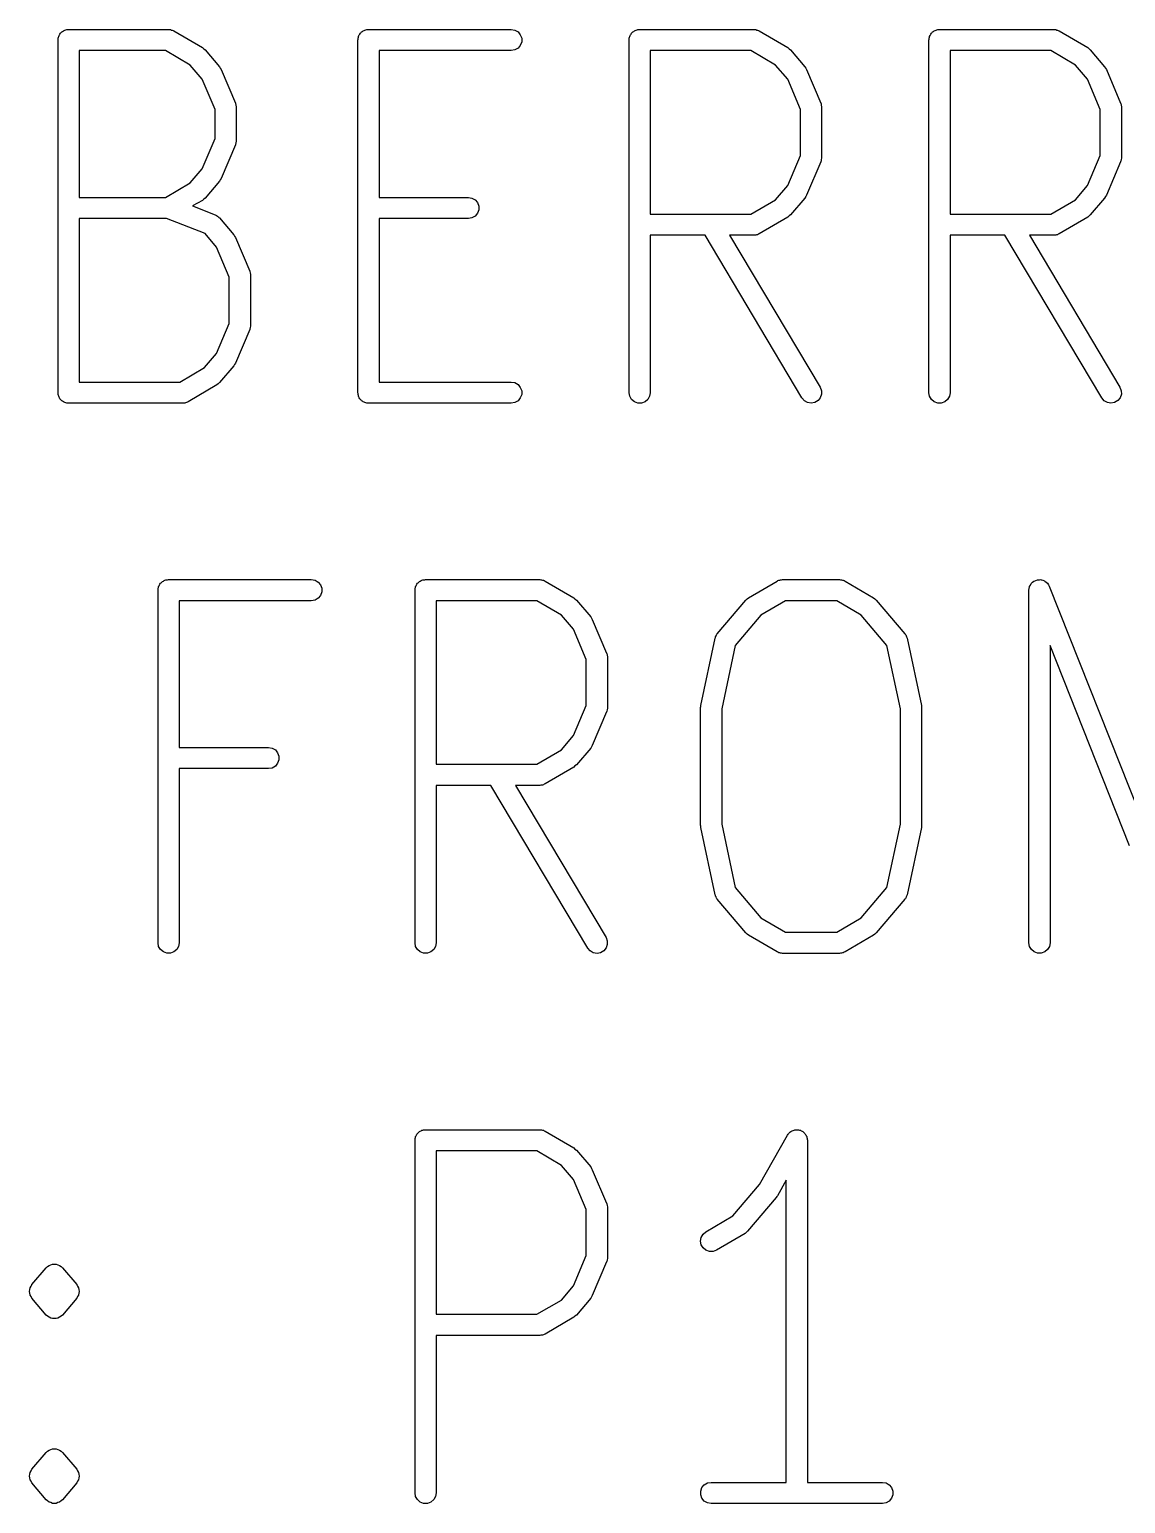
# Model space of a CAD drawing. Extents: x 199.9 to 287.1, y -167.6 to -96.3.
# Drawn here: x 206.66 to 212.87, y -161.12 to -152.76 of the extents above; entities that cross this region are included whole.
import ezdxf

# ---------------------------------------------------------------- set-up
doc = ezdxf.new("R2010")
doc.units = 0
doc.header["$MEASUREMENT"] = 0
doc.layers.add('BLACK', color=7, linetype='CONTINUOUS')

msp = doc.modelspace()

# ---------------------------------------------------------------- linework, layer by layer
at = {"layer": 'Black'}
for p, q in [((206.821, -152.825), (206.822, -152.82)), ((206.822, -152.814), (206.824, -152.809)), ((206.822, -152.82), (206.822, -152.814)), ((206.824, -152.809), (206.825, -152.804)), ((206.825, -152.804), (206.827, -152.8)), ((206.827, -152.8), (206.829, -152.795)), ((206.829, -152.795), (206.832, -152.791)), ((206.832, -152.791), (206.835, -152.786)), ((206.835, -152.786), (206.839, -152.783)), ((206.839, -152.783), (206.842, -152.779)), ((206.842, -152.779), (206.847, -152.776)), ((206.847, -152.776), (206.851, -152.773)), ((206.851, -152.773), (206.856, -152.771)), ((206.856, -152.771), (206.86, -152.768)), ((206.86, -152.768), (206.866, -152.767)), ((206.866, -152.767), (206.871, -152.766)), ((206.871, -152.766), (206.876, -152.766)), ((206.876, -152.766), (206.881, -152.765)), ((206.881, -152.765), (207.448, -152.765)), ((207.448, -152.765), (207.453, -152.766)), ((207.453, -152.766), (207.459, -152.766)), ((207.459, -152.766), (207.463, -152.768)), ((207.463, -152.768), (207.468, -152.768)), ((207.468, -152.768), (207.473, -152.771)), ((207.473, -152.771), (207.478, -152.773)), ((207.478, -152.773), (207.64, -152.868)), ((208.521, -152.825), (208.522, -152.82)), ((208.522, -152.814), (208.524, -152.809)), ((208.522, -152.82), (208.522, -152.814)), ((208.524, -152.809), (208.525, -152.804)), ((208.525, -152.804), (208.527, -152.8)), ((208.527, -152.8), (208.529, -152.795)), ((208.529, -152.795), (208.532, -152.791)), ((208.532, -152.791), (208.535, -152.786)), ((208.535, -152.786), (208.539, -152.783)), ((208.539, -152.783), (208.542, -152.779)), ((208.542, -152.779), (208.547, -152.776)), ((208.547, -152.776), (208.551, -152.773)), ((208.551, -152.773), (208.556, -152.771)), ((208.556, -152.771), (208.56, -152.768)), ((208.56, -152.768), (208.566, -152.767)), ((208.566, -152.767), (208.571, -152.766)), ((208.571, -152.766), (208.576, -152.766)), ((208.576, -152.766), (208.581, -152.765)), ((208.581, -152.765), (209.39, -152.765)), ((209.39, -152.765), (209.411, -152.768)), ((209.411, -152.768), (209.429, -152.779)), ((209.429, -152.779), (209.442, -152.795)), ((209.442, -152.795), (209.45, -152.814)), ((209.45, -152.814), (209.45, -152.835)), ((210.059, -152.825), (210.06, -152.82)), ((210.06, -152.814), (210.062, -152.809)), ((210.06, -152.82), (210.06, -152.814)), ((210.062, -152.809), (210.063, -152.804)), ((210.063, -152.804), (210.065, -152.8)), ((210.065, -152.8), (210.067, -152.795)), ((210.067, -152.795), (210.07, -152.791)), ((210.07, -152.791), (210.073, -152.786)), ((210.073, -152.786), (210.077, -152.783)), ((210.077, -152.783), (210.08, -152.779)), ((210.08, -152.779), (210.085, -152.776)), ((210.085, -152.776), (210.089, -152.773)), ((210.089, -152.773), (210.094, -152.771)), ((210.094, -152.771), (210.099, -152.768)), ((210.099, -152.768), (210.104, -152.767)), ((210.104, -152.767), (210.109, -152.766)), ((210.109, -152.766), (210.114, -152.766)), ((210.114, -152.766), (210.119, -152.765)), ((210.119, -152.765), (210.767, -152.765)), ((210.767, -152.765), (210.772, -152.766)), ((210.772, -152.766), (210.778, -152.766)), ((210.778, -152.766), (210.782, -152.768)), ((210.782, -152.768), (210.787, -152.768)), ((210.787, -152.768), (210.792, -152.771)), ((210.792, -152.771), (210.797, -152.773)), ((210.797, -152.773), (210.959, -152.868)), ((211.759, -152.825), (211.76, -152.82)), ((211.76, -152.814), (211.762, -152.809)), ((211.76, -152.82), (211.76, -152.814)), ((211.762, -152.809), (211.763, -152.804)), ((211.763, -152.804), (211.765, -152.8)), ((211.765, -152.8), (211.767, -152.795)), ((211.767, -152.795), (211.77, -152.791)), ((211.77, -152.791), (211.773, -152.786)), ((211.773, -152.786), (211.777, -152.783)), ((211.777, -152.783), (211.78, -152.779)), ((211.78, -152.779), (211.785, -152.776)), ((211.785, -152.776), (211.789, -152.773)), ((211.789, -152.773), (211.794, -152.771)), ((211.794, -152.771), (211.799, -152.768)), ((211.799, -152.768), (211.804, -152.767)), ((211.804, -152.767), (211.809, -152.766)), ((211.809, -152.766), (211.814, -152.766)), ((211.814, -152.766), (211.819, -152.765)), ((211.819, -152.765), (212.467, -152.765)), ((212.467, -152.765), (212.472, -152.766)), ((212.472, -152.766), (212.478, -152.766)), ((212.478, -152.766), (212.482, -152.768)), ((212.482, -152.768), (212.487, -152.768)), ((212.487, -152.768), (212.492, -152.771)), ((212.492, -152.771), (212.497, -152.773)), ((212.497, -152.773), (212.659, -152.868)), ((206.821, -154.825), (206.821, -152.825)), ((206.941, -152.885), (206.941, -153.717)), ((207.431, -152.885), (206.941, -152.885)), ((207.57, -152.967), (207.431, -152.885)), ((207.64, -152.868), (207.648, -152.875)), ((207.648, -152.875), (207.655, -152.881)), ((207.655, -152.881), (207.736, -152.976)), ((208.521, -154.825), (208.521, -152.825)), ((209.39, -152.885), (208.641, -152.885)), ((208.641, -152.885), (208.641, -153.717)), ((209.411, -152.881), (209.39, -152.885)), ((209.429, -152.871), (209.411, -152.881)), ((209.442, -152.855), (209.429, -152.871)), ((209.45, -152.835), (209.442, -152.855)), ((210.059, -154.825), (210.059, -152.825)), ((210.179, -152.885), (210.179, -153.812)), ((210.75, -152.885), (210.179, -152.885)), ((210.889, -152.967), (210.75, -152.885)), ((210.959, -152.868), (210.967, -152.875)), ((210.967, -152.875), (210.974, -152.881)), ((210.974, -152.881), (211.055, -152.976)), ((211.759, -154.825), (211.759, -152.825)), ((211.879, -152.885), (211.879, -153.812)), ((212.45, -152.885), (211.879, -152.885)), ((212.589, -152.967), (212.45, -152.885)), ((212.659, -152.868), (212.667, -152.875)), ((212.667, -152.875), (212.674, -152.881)), ((212.674, -152.881), (212.755, -152.976)), ((207.639, -153.047), (207.57, -152.967)), ((207.736, -152.976), (207.741, -152.984)), ((207.741, -152.984), (207.746, -152.992)), ((210.958, -153.047), (210.889, -152.967)), ((211.055, -152.976), (211.06, -152.984)), ((211.06, -152.984), (211.065, -152.992)), ((212.658, -153.047), (212.589, -152.967)), ((212.755, -152.976), (212.76, -152.984)), ((212.76, -152.984), (212.765, -152.992)), ((207.711, -153.218), (207.639, -153.047)), ((207.746, -152.992), (207.827, -153.182)), ((211.03, -153.218), (210.958, -153.047)), ((211.065, -152.992), (211.146, -153.182)), ((212.73, -153.218), (212.658, -153.047)), ((212.765, -152.992), (212.846, -153.182)), ((207.711, -153.384), (207.711, -153.218)), ((207.827, -153.182), (207.827, -153.184)), ((207.827, -153.184), (207.828, -153.185)), ((207.828, -153.185), (207.829, -153.194)), ((207.829, -153.194), (207.831, -153.203)), ((207.831, -153.203), (207.831, -153.204)), ((207.831, -153.204), (207.831, -153.206)), ((207.831, -153.206), (207.831, -153.396)), ((211.03, -153.479), (211.03, -153.218)), ((211.146, -153.182), (211.146, -153.184)), ((211.146, -153.184), (211.147, -153.185)), ((211.147, -153.185), (211.148, -153.194)), ((211.148, -153.194), (211.15, -153.203)), ((211.15, -153.203), (211.15, -153.204)), ((211.15, -153.204), (211.15, -153.206)), ((211.15, -153.206), (211.15, -153.491)), ((212.73, -153.479), (212.73, -153.218)), ((212.846, -153.182), (212.846, -153.184)), ((212.846, -153.184), (212.847, -153.185)), ((212.847, -153.185), (212.848, -153.194)), ((212.848, -153.194), (212.85, -153.203)), ((212.85, -153.203), (212.85, -153.204)), ((212.85, -153.204), (212.85, -153.206)), ((212.85, -153.206), (212.85, -153.491)), ((207.639, -153.555), (207.711, -153.384)), ((207.831, -153.399), (207.829, -153.408)), ((207.831, -153.396), (207.831, -153.398)), ((207.831, -153.398), (207.831, -153.399)), ((207.827, -153.42), (207.746, -153.61)), ((207.828, -153.417), (207.827, -153.418)), ((207.827, -153.418), (207.827, -153.42)), ((207.829, -153.408), (207.828, -153.417)), ((210.958, -153.65), (211.03, -153.479)), ((212.658, -153.65), (212.73, -153.479)), ((207.57, -153.635), (207.639, -153.555)), ((211.146, -153.515), (211.065, -153.705)), ((211.147, -153.512), (211.146, -153.513)), ((211.146, -153.513), (211.146, -153.515)), ((211.148, -153.503), (211.147, -153.512)), ((211.15, -153.495), (211.148, -153.503)), ((211.15, -153.491), (211.15, -153.493)), ((211.15, -153.493), (211.15, -153.495)), ((212.846, -153.515), (212.765, -153.705)), ((212.847, -153.512), (212.846, -153.513)), ((212.846, -153.513), (212.846, -153.515)), ((212.848, -153.503), (212.847, -153.512)), ((212.85, -153.495), (212.848, -153.503)), ((212.85, -153.491), (212.85, -153.493)), ((212.85, -153.493), (212.85, -153.495)), ((207.431, -153.717), (207.57, -153.635)), ((207.736, -153.626), (207.655, -153.721)), ((207.741, -153.618), (207.736, -153.626)), ((207.746, -153.61), (207.741, -153.618)), ((210.889, -153.731), (210.958, -153.65)), ((212.589, -153.731), (212.658, -153.65)), ((206.941, -153.717), (207.431, -153.717)), ((207.64, -153.734), (207.584, -153.766)), ((207.648, -153.727), (207.64, -153.734)), ((207.655, -153.721), (207.648, -153.727)), ((208.641, -153.717), (209.148, -153.717)), ((209.148, -153.717), (209.168, -153.721)), ((209.168, -153.721), (209.186, -153.731)), ((209.186, -153.731), (209.2, -153.747)), ((210.75, -153.812), (210.889, -153.731)), ((211.055, -153.721), (210.974, -153.816)), ((211.06, -153.713), (211.055, -153.721)), ((211.065, -153.705), (211.06, -153.713)), ((212.45, -153.812), (212.589, -153.731)), ((212.755, -153.721), (212.674, -153.816)), ((212.76, -153.713), (212.755, -153.721)), ((212.765, -153.705), (212.76, -153.713)), ((207.584, -153.766), (207.712, -153.817)), ((207.712, -153.817), (207.716, -153.819)), ((207.716, -153.819), (207.72, -153.82)), ((207.72, -153.82), (207.725, -153.824)), ((207.725, -153.824), (207.73, -153.827)), ((209.186, -153.823), (209.168, -153.834)), ((209.2, -153.807), (209.186, -153.823)), ((209.2, -153.747), (209.207, -153.767)), ((209.207, -153.788), (209.2, -153.807)), ((209.207, -153.767), (209.207, -153.788)), ((210.179, -153.812), (210.75, -153.812)), ((210.967, -153.822), (210.959, -153.829)), ((210.974, -153.816), (210.967, -153.822)), ((211.879, -153.812), (212.45, -153.812)), ((212.667, -153.822), (212.659, -153.829)), ((212.674, -153.816), (212.667, -153.822)), ((206.941, -153.837), (206.941, -154.765)), ((207.436, -153.837), (206.941, -153.837)), ((207.655, -153.923), (207.436, -153.837)), ((207.73, -153.827), (207.733, -153.831)), ((207.733, -153.831), (207.736, -153.834)), ((207.736, -153.834), (207.817, -153.929)), ((209.148, -153.837), (208.641, -153.837)), ((208.641, -153.837), (208.641, -154.765)), ((209.168, -153.834), (209.148, -153.837)), ((210.959, -153.829), (210.797, -153.924)), ((212.659, -153.829), (212.497, -153.924)), ((207.72, -154), (207.655, -153.923)), ((207.817, -153.929), (207.822, -153.937)), ((207.822, -153.937), (207.827, -153.944)), ((207.827, -153.944), (207.908, -154.135)), ((210.49, -153.932), (210.179, -153.932)), ((210.179, -153.932), (210.179, -154.825)), ((211.039, -154.855), (210.49, -153.932)), ((210.767, -153.932), (210.629, -153.932)), ((210.629, -153.932), (211.142, -154.794)), ((210.772, -153.931), (210.767, -153.932)), ((210.778, -153.931), (210.772, -153.931)), ((210.782, -153.93), (210.778, -153.931)), ((210.787, -153.929), (210.782, -153.93)), ((210.792, -153.926), (210.787, -153.929)), ((210.797, -153.924), (210.792, -153.926)), ((212.19, -153.932), (211.879, -153.932)), ((211.879, -153.932), (211.879, -154.825)), ((212.739, -154.855), (212.19, -153.932)), ((212.467, -153.932), (212.329, -153.932)), ((212.329, -153.932), (212.842, -154.794)), ((212.472, -153.931), (212.467, -153.932)), ((212.478, -153.931), (212.472, -153.931)), ((212.482, -153.93), (212.478, -153.931)), ((212.487, -153.929), (212.482, -153.93)), ((212.492, -153.926), (212.487, -153.929)), ((212.497, -153.924), (212.492, -153.926)), ((207.792, -154.17), (207.72, -154)), ((207.908, -154.135), (207.908, -154.136)), ((207.908, -154.136), (207.909, -154.138)), ((207.909, -154.138), (207.91, -154.146)), ((207.91, -154.146), (207.912, -154.155)), ((207.912, -154.155), (207.912, -154.157)), ((207.912, -154.157), (207.912, -154.158)), ((207.912, -154.158), (207.912, -154.444)), ((207.792, -154.432), (207.792, -154.17)), ((207.72, -154.602), (207.792, -154.432)), ((207.908, -154.467), (207.827, -154.658)), ((207.909, -154.464), (207.908, -154.466)), ((207.908, -154.466), (207.908, -154.467)), ((207.91, -154.456), (207.909, -154.464)), ((207.912, -154.447), (207.91, -154.456)), ((207.912, -154.444), (207.912, -154.445)), ((207.912, -154.445), (207.912, -154.447)), ((207.651, -154.683), (207.72, -154.602)), ((207.827, -154.658), (207.822, -154.665)), ((207.512, -154.765), (207.651, -154.683)), ((207.817, -154.673), (207.736, -154.768)), ((207.822, -154.665), (207.817, -154.673)), ((206.822, -154.83), (206.821, -154.825)), ((206.941, -154.765), (207.512, -154.765)), ((207.721, -154.781), (207.559, -154.876)), ((207.729, -154.775), (207.721, -154.781)), ((207.736, -154.768), (207.729, -154.775)), ((208.522, -154.83), (208.521, -154.825)), ((208.641, -154.765), (209.39, -154.765)), ((209.39, -154.765), (209.411, -154.768)), ((209.411, -154.768), (209.429, -154.779)), ((209.429, -154.779), (209.442, -154.795)), ((209.442, -154.795), (209.45, -154.814)), ((209.45, -154.814), (209.45, -154.835)), ((210.063, -154.845), (210.059, -154.825)), ((210.179, -154.825), (210.175, -154.845)), ((211.142, -154.794), (211.149, -154.814)), ((211.149, -154.814), (211.15, -154.834)), ((211.763, -154.845), (211.759, -154.825)), ((211.879, -154.825), (211.875, -154.845)), ((212.842, -154.794), (212.849, -154.814)), ((212.849, -154.814), (212.85, -154.834)), ((206.822, -154.835), (206.822, -154.83)), ((206.824, -154.84), (206.822, -154.835)), ((206.825, -154.845), (206.824, -154.84)), ((206.827, -154.85), (206.825, -154.845)), ((206.829, -154.855), (206.827, -154.85)), ((206.832, -154.859), (206.829, -154.855)), ((206.835, -154.863), (206.832, -154.859)), ((206.839, -154.867), (206.835, -154.863)), ((206.842, -154.871), (206.839, -154.867)), ((206.847, -154.873), (206.842, -154.871)), ((206.851, -154.877), (206.847, -154.873)), ((206.856, -154.879), (206.851, -154.877)), ((206.86, -154.881), (206.856, -154.879)), ((206.866, -154.882), (206.86, -154.881)), ((206.871, -154.884), (206.866, -154.882)), ((206.876, -154.884), (206.871, -154.884)), ((206.881, -154.885), (206.876, -154.884)), ((207.529, -154.885), (206.881, -154.885)), ((207.534, -154.884), (207.529, -154.885)), ((207.539, -154.884), (207.534, -154.884)), ((207.544, -154.882), (207.539, -154.884)), ((207.549, -154.881), (207.544, -154.882)), ((207.554, -154.878), (207.549, -154.881)), ((207.559, -154.876), (207.554, -154.878)), ((208.522, -154.835), (208.522, -154.83)), ((208.524, -154.84), (208.522, -154.835)), ((208.525, -154.845), (208.524, -154.84)), ((208.527, -154.85), (208.525, -154.845)), ((208.529, -154.855), (208.527, -154.85)), ((208.532, -154.859), (208.529, -154.855)), ((208.535, -154.863), (208.532, -154.859)), ((208.539, -154.867), (208.535, -154.863)), ((208.542, -154.871), (208.539, -154.867)), ((208.547, -154.873), (208.542, -154.871)), ((208.551, -154.877), (208.547, -154.873)), ((208.556, -154.879), (208.551, -154.877)), ((208.56, -154.881), (208.556, -154.879)), ((208.566, -154.882), (208.56, -154.881)), ((208.571, -154.884), (208.566, -154.882)), ((208.576, -154.884), (208.571, -154.884)), ((208.581, -154.885), (208.576, -154.884)), ((209.39, -154.885), (208.581, -154.885)), ((209.411, -154.881), (209.39, -154.885)), ((209.429, -154.871), (209.411, -154.881)), ((209.442, -154.855), (209.429, -154.871)), ((209.45, -154.835), (209.442, -154.855)), ((210.073, -154.863), (210.063, -154.845)), ((210.089, -154.877), (210.073, -154.863)), ((210.109, -154.884), (210.089, -154.877)), ((210.129, -154.884), (210.109, -154.884)), ((210.149, -154.877), (210.129, -154.884)), ((210.165, -154.863), (210.149, -154.877)), ((210.175, -154.845), (210.165, -154.863)), ((211.053, -154.871), (211.039, -154.855)), ((211.071, -154.881), (211.053, -154.871)), ((211.091, -154.885), (211.071, -154.881)), ((211.112, -154.881), (211.091, -154.885)), ((211.13, -154.87), (211.112, -154.881)), ((211.143, -154.854), (211.13, -154.87)), ((211.15, -154.834), (211.143, -154.854)), ((211.773, -154.863), (211.763, -154.845)), ((211.789, -154.877), (211.773, -154.863)), ((211.809, -154.884), (211.789, -154.877)), ((211.829, -154.884), (211.809, -154.884)), ((211.849, -154.877), (211.829, -154.884)), ((211.865, -154.863), (211.849, -154.877)), ((211.875, -154.845), (211.865, -154.863)), ((212.753, -154.871), (212.739, -154.855)), ((212.771, -154.881), (212.753, -154.871)), ((212.791, -154.885), (212.771, -154.881)), ((212.812, -154.881), (212.791, -154.885)), ((212.83, -154.87), (212.812, -154.881)), ((212.843, -154.854), (212.83, -154.87)), ((212.85, -154.834), (212.843, -154.854)), ((207.396, -155.915), (207.399, -155.911)), ((207.399, -155.911), (207.402, -155.906)), ((207.402, -155.906), (207.406, -155.903)), ((207.406, -155.903), (207.409, -155.899)), ((207.409, -155.899), (207.414, -155.896)), ((207.414, -155.896), (207.418, -155.893)), ((207.418, -155.893), (207.423, -155.891)), ((207.423, -155.891), (207.427, -155.888)), ((207.427, -155.888), (207.432, -155.887)), ((207.432, -155.887), (207.437, -155.886)), ((207.437, -155.886), (207.442, -155.886)), ((207.442, -155.886), (207.448, -155.885)), ((207.448, -155.885), (208.257, -155.885)), ((208.257, -155.885), (208.278, -155.888)), ((208.278, -155.888), (208.296, -155.899)), ((208.296, -155.899), (208.309, -155.915)), ((208.853, -155.915), (208.856, -155.911)), ((208.856, -155.911), (208.859, -155.906)), ((208.859, -155.906), (208.863, -155.903)), ((208.863, -155.903), (208.866, -155.899)), ((208.866, -155.899), (208.871, -155.896)), ((208.871, -155.896), (208.875, -155.893)), ((208.875, -155.893), (208.88, -155.891)), ((208.88, -155.891), (208.884, -155.888)), ((208.884, -155.888), (208.889, -155.887)), ((208.889, -155.887), (208.894, -155.886)), ((208.894, -155.886), (208.9, -155.886)), ((208.9, -155.886), (208.905, -155.885)), ((208.905, -155.885), (209.552, -155.885)), ((209.552, -155.885), (209.558, -155.886)), ((209.558, -155.886), (209.563, -155.886)), ((209.563, -155.886), (209.568, -155.888)), ((209.568, -155.888), (209.573, -155.888)), ((209.573, -155.888), (209.578, -155.891)), ((209.578, -155.891), (209.583, -155.893)), ((209.583, -155.893), (209.745, -155.988)), ((210.736, -155.988), (210.898, -155.893)), ((210.898, -155.893), (210.903, -155.891)), ((210.903, -155.891), (210.908, -155.888)), ((210.908, -155.888), (210.913, -155.888)), ((210.913, -155.888), (210.918, -155.886)), ((210.918, -155.886), (210.923, -155.886)), ((210.923, -155.886), (210.929, -155.885)), ((210.929, -155.885), (211.252, -155.885)), ((211.252, -155.885), (211.258, -155.886)), ((211.258, -155.886), (211.263, -155.886)), ((211.263, -155.886), (211.268, -155.888)), ((211.268, -155.888), (211.273, -155.888)), ((211.273, -155.888), (211.278, -155.891)), ((211.278, -155.891), (211.283, -155.893)), ((211.283, -155.893), (211.445, -155.988)), ((212.334, -155.916), (212.339, -155.908)), ((212.339, -155.907), (212.34, -155.906)), ((212.339, -155.908), (212.339, -155.907)), ((212.34, -155.906), (212.347, -155.9)), ((212.347, -155.9), (212.354, -155.894)), ((212.354, -155.894), (212.355, -155.893)), ((212.355, -155.893), (212.356, -155.893)), ((212.356, -155.893), (212.365, -155.89)), ((212.365, -155.89), (212.374, -155.886)), ((212.374, -155.886), (212.374, -155.886)), ((212.374, -155.886), (212.375, -155.886)), ((212.375, -155.886), (212.385, -155.886)), ((212.385, -155.886), (212.394, -155.885)), ((212.394, -155.885), (212.395, -155.886)), ((212.395, -155.886), (212.396, -155.886)), ((212.396, -155.886), (212.405, -155.889)), ((212.405, -155.889), (212.414, -155.892)), ((212.414, -155.892), (212.415, -155.893)), ((212.415, -155.893), (212.416, -155.893)), ((212.416, -155.893), (212.423, -155.899)), ((212.423, -155.899), (212.431, -155.905)), ((212.431, -155.905), (212.431, -155.906)), ((212.431, -155.906), (212.432, -155.906)), ((212.432, -155.906), (212.436, -155.914)), ((212.436, -155.914), (212.441, -155.923)), ((207.388, -155.945), (207.389, -155.94)), ((207.388, -157.945), (207.388, -155.945)), ((207.389, -155.934), (207.39, -155.929)), ((207.389, -155.94), (207.389, -155.934)), ((207.39, -155.929), (207.391, -155.924)), ((207.391, -155.924), (207.394, -155.92)), ((207.394, -155.92), (207.396, -155.915)), ((208.296, -155.991), (208.278, -156.001)), ((208.309, -155.975), (208.296, -155.991)), ((208.309, -155.915), (208.316, -155.934)), ((208.316, -155.955), (208.309, -155.975)), ((208.316, -155.934), (208.316, -155.955)), ((208.845, -155.945), (208.846, -155.94)), ((208.845, -157.945), (208.845, -155.945)), ((208.846, -155.934), (208.847, -155.929)), ((208.846, -155.94), (208.846, -155.934)), ((208.847, -155.929), (208.848, -155.924)), ((208.848, -155.924), (208.851, -155.92)), ((208.851, -155.92), (208.853, -155.915)), ((209.745, -155.988), (209.752, -155.995)), ((209.752, -155.995), (209.76, -156.001)), ((210.721, -156.001), (210.729, -155.995)), ((210.729, -155.995), (210.736, -155.988)), ((211.445, -155.988), (211.452, -155.995)), ((211.452, -155.995), (211.46, -156.001)), ((212.326, -155.945), (212.327, -155.935)), ((212.326, -157.945), (212.326, -155.945)), ((212.327, -155.935), (212.329, -155.926)), ((212.329, -155.924), (212.334, -155.916)), ((212.329, -155.925), (212.329, -155.924)), ((212.329, -155.926), (212.329, -155.925)), ((212.441, -155.923), (212.952, -157.211)), ((208.257, -156.005), (207.508, -156.005)), ((207.508, -156.005), (207.508, -156.837)), ((208.278, -156.001), (208.257, -156.005)), ((208.965, -156.005), (208.965, -156.932)), ((209.536, -156.005), (208.965, -156.005)), ((209.675, -156.087), (209.536, -156.005)), ((209.76, -156.001), (209.841, -156.096)), ((210.559, -156.192), (210.721, -156.001)), ((210.945, -156.005), (210.806, -156.087)), ((211.236, -156.005), (210.945, -156.005)), ((211.375, -156.087), (211.236, -156.005)), ((211.46, -156.001), (211.622, -156.192)), ((209.744, -156.167), (209.675, -156.087)), ((209.841, -156.096), (209.846, -156.104)), ((209.846, -156.104), (209.85, -156.112)), ((209.85, -156.112), (209.931, -156.302)), ((210.806, -156.087), (210.66, -156.258)), ((211.521, -156.258), (211.375, -156.087)), ((209.816, -156.338), (209.744, -156.167)), ((210.465, -156.599), (210.546, -156.218)), ((210.546, -156.218), (210.548, -156.214)), ((210.548, -156.214), (210.549, -156.21)), ((210.549, -156.21), (210.552, -156.204)), ((210.552, -156.204), (210.554, -156.199)), ((210.554, -156.199), (210.557, -156.195)), ((210.557, -156.195), (210.559, -156.192)), ((211.622, -156.192), (211.624, -156.195)), ((211.624, -156.195), (211.627, -156.199)), ((211.627, -156.199), (211.629, -156.204)), ((211.629, -156.204), (211.632, -156.21)), ((211.632, -156.21), (211.633, -156.214)), ((211.633, -156.214), (211.635, -156.218)), ((211.635, -156.218), (211.716, -156.599)), ((209.931, -156.302), (209.932, -156.304)), ((209.932, -156.304), (209.933, -156.305)), ((209.933, -156.305), (209.934, -156.314)), ((209.934, -156.314), (209.936, -156.323)), ((209.936, -156.323), (209.936, -156.324)), ((209.936, -156.324), (209.936, -156.326)), ((209.936, -156.326), (209.936, -156.611)), ((210.66, -156.258), (210.584, -156.618)), ((211.597, -156.618), (211.521, -156.258)), ((212.897, -157.395), (212.446, -156.259)), ((212.446, -156.259), (212.446, -157.945)), ((209.816, -156.599), (209.816, -156.338)), ((209.744, -156.77), (209.816, -156.599)), ((209.931, -156.635), (209.85, -156.825)), ((209.932, -156.633), (209.931, -156.635)), ((209.933, -156.632), (209.932, -156.633)), ((209.934, -156.623), (209.933, -156.632)), ((209.936, -156.615), (209.934, -156.623)), ((209.936, -156.611), (209.936, -156.613)), ((209.936, -156.613), (209.936, -156.615)), ((210.464, -156.611), (210.465, -156.605)), ((210.464, -157.278), (210.464, -156.611)), ((210.465, -156.605), (210.465, -156.599)), ((210.584, -156.618), (210.584, -157.272)), ((211.597, -157.272), (211.597, -156.618)), ((211.716, -156.599), (211.716, -156.605)), ((211.716, -156.605), (211.717, -156.611)), ((211.717, -156.611), (211.717, -157.278)), ((209.675, -156.851), (209.744, -156.77)), ((209.846, -156.833), (209.841, -156.841)), ((209.85, -156.825), (209.846, -156.833)), ((207.508, -156.837), (208.014, -156.837)), ((208.014, -156.837), (208.035, -156.841)), ((208.035, -156.841), (208.053, -156.851)), ((208.053, -156.851), (208.066, -156.867)), ((208.066, -156.867), (208.073, -156.887)), ((208.073, -156.908), (208.066, -156.927)), ((208.073, -156.887), (208.073, -156.908)), ((209.536, -156.932), (209.675, -156.851)), ((209.841, -156.841), (209.76, -156.936)), ((208.014, -156.957), (207.508, -156.957)), ((207.508, -156.957), (207.508, -157.945)), ((208.035, -156.954), (208.014, -156.957)), ((208.053, -156.943), (208.035, -156.954)), ((208.066, -156.927), (208.053, -156.943)), ((208.965, -156.932), (209.536, -156.932)), ((209.745, -156.949), (209.583, -157.044)), ((209.752, -156.942), (209.745, -156.949)), ((209.76, -156.936), (209.752, -156.942)), ((209.275, -157.052), (208.965, -157.052)), ((208.965, -157.052), (208.965, -157.945)), ((209.825, -157.975), (209.275, -157.052)), ((209.552, -157.052), (209.415, -157.052)), ((209.415, -157.052), (209.928, -157.914)), ((209.558, -157.051), (209.552, -157.052)), ((209.563, -157.051), (209.558, -157.051)), ((209.568, -157.05), (209.563, -157.051)), ((209.573, -157.049), (209.568, -157.05)), ((209.578, -157.046), (209.573, -157.049)), ((209.583, -157.044), (209.578, -157.046)), ((210.465, -157.284), (210.464, -157.278)), ((210.465, -157.291), (210.465, -157.284)), ((210.546, -157.672), (210.465, -157.291)), ((210.584, -157.272), (210.66, -157.632)), ((211.521, -157.632), (211.597, -157.272)), ((211.716, -157.291), (211.635, -157.672)), ((211.717, -157.278), (211.716, -157.284)), ((211.716, -157.284), (211.716, -157.291)), ((210.66, -157.632), (210.806, -157.803)), ((211.375, -157.803), (211.521, -157.632)), ((210.548, -157.676), (210.546, -157.672)), ((210.549, -157.68), (210.548, -157.676)), ((210.552, -157.685), (210.549, -157.68)), ((210.554, -157.691), (210.552, -157.685)), ((210.557, -157.694), (210.554, -157.691)), ((210.559, -157.698), (210.557, -157.694)), ((210.721, -157.888), (210.559, -157.698)), ((211.622, -157.698), (211.46, -157.888)), ((211.624, -157.694), (211.622, -157.698)), ((211.627, -157.691), (211.624, -157.694)), ((211.629, -157.685), (211.627, -157.691)), ((211.632, -157.68), (211.629, -157.685)), ((211.633, -157.676), (211.632, -157.68)), ((211.635, -157.672), (211.633, -157.676)), ((210.806, -157.803), (210.945, -157.885)), ((211.236, -157.885), (211.375, -157.803)), ((209.928, -157.914), (209.935, -157.934)), ((210.729, -157.895), (210.721, -157.888)), ((210.736, -157.901), (210.729, -157.895)), ((210.898, -157.996), (210.736, -157.901)), ((210.945, -157.885), (211.236, -157.885)), ((211.445, -157.901), (211.283, -157.996)), ((211.452, -157.895), (211.445, -157.901)), ((211.46, -157.888), (211.452, -157.895)), ((207.391, -157.965), (207.388, -157.945)), ((207.402, -157.983), (207.391, -157.965)), ((207.418, -157.997), (207.402, -157.983)), ((207.437, -158.004), (207.418, -157.997)), ((207.458, -158.004), (207.437, -158.004)), ((207.478, -157.997), (207.458, -158.004)), ((207.494, -157.983), (207.478, -157.997)), ((207.504, -157.965), (207.494, -157.983)), ((207.508, -157.945), (207.504, -157.965)), ((208.848, -157.965), (208.845, -157.945)), ((208.859, -157.983), (208.848, -157.965)), ((208.875, -157.997), (208.859, -157.983)), ((208.894, -158.004), (208.875, -157.997)), ((208.915, -158.004), (208.894, -158.004)), ((208.935, -157.997), (208.915, -158.004)), ((208.951, -157.983), (208.935, -157.997)), ((208.961, -157.965), (208.951, -157.983)), ((208.965, -157.945), (208.961, -157.965)), ((209.838, -157.991), (209.825, -157.975)), ((209.856, -158.001), (209.838, -157.991)), ((209.877, -158.005), (209.856, -158.001)), ((209.897, -158.001), (209.877, -158.005)), ((209.915, -157.99), (209.897, -158.001)), ((209.929, -157.974), (209.915, -157.99)), ((209.935, -157.954), (209.929, -157.974)), ((209.935, -157.934), (209.935, -157.954)), ((210.903, -157.998), (210.898, -157.996)), ((210.908, -158.001), (210.903, -157.998)), ((210.913, -158.002), (210.908, -158.001)), ((210.918, -158.004), (210.913, -158.002)), ((210.923, -158.004), (210.918, -158.004)), ((210.929, -158.005), (210.923, -158.004)), ((211.258, -158.004), (211.252, -158.005)), ((211.263, -158.004), (211.258, -158.004)), ((211.268, -158.002), (211.263, -158.004)), ((211.273, -158.001), (211.268, -158.002)), ((211.278, -157.998), (211.273, -158.001)), ((211.283, -157.996), (211.278, -157.998)), ((212.329, -157.965), (212.326, -157.945)), ((212.34, -157.983), (212.329, -157.965)), ((212.356, -157.997), (212.34, -157.983)), ((212.375, -158.004), (212.356, -157.997)), ((212.396, -158.004), (212.375, -158.004)), ((212.416, -157.997), (212.396, -158.004)), ((212.432, -157.983), (212.416, -157.997)), ((212.442, -157.965), (212.432, -157.983)), ((212.446, -157.945), (212.442, -157.965)), ((211.252, -158.005), (210.929, -158.005)), ((208.884, -159.008), (208.889, -159.007)), ((208.889, -159.007), (208.894, -159.006)), ((208.894, -159.006), (208.9, -159.006)), ((208.9, -159.006), (208.905, -159.005)), ((208.905, -159.005), (209.552, -159.005)), ((209.552, -159.005), (209.558, -159.006)), ((209.558, -159.006), (209.563, -159.006)), ((209.563, -159.006), (209.568, -159.008)), ((210.994, -159.008), (210.999, -159.006)), ((210.999, -159.006), (211.004, -159.006)), ((211.004, -159.006), (211.009, -159.005)), ((211.009, -159.005), (211.014, -159.006)), ((211.014, -159.006), (211.02, -159.006)), ((211.02, -159.006), (211.025, -159.007)), ((211.025, -159.007), (211.03, -159.008)), ((208.845, -159.065), (208.846, -159.06)), ((208.845, -161.065), (208.845, -159.065)), ((208.846, -159.054), (208.847, -159.049)), ((208.846, -159.06), (208.846, -159.054)), ((208.847, -159.049), (208.848, -159.044)), ((208.848, -159.044), (208.851, -159.04)), ((208.851, -159.04), (208.853, -159.035)), ((208.853, -159.035), (208.856, -159.031)), ((208.856, -159.031), (208.859, -159.026)), ((208.859, -159.026), (208.863, -159.023)), ((208.863, -159.023), (208.866, -159.019)), ((208.866, -159.019), (208.871, -159.016)), ((208.871, -159.016), (208.875, -159.013)), ((208.875, -159.013), (208.88, -159.011)), ((208.88, -159.011), (208.884, -159.008)), ((209.568, -159.008), (209.573, -159.008)), ((209.573, -159.008), (209.578, -159.011)), ((209.578, -159.011), (209.583, -159.013)), ((209.583, -159.013), (209.745, -159.108)), ((210.798, -159.316), (210.957, -159.035)), ((210.957, -159.035), (210.961, -159.031)), ((210.961, -159.031), (210.964, -159.026)), ((210.964, -159.026), (210.967, -159.023)), ((210.967, -159.023), (210.971, -159.019)), ((210.971, -159.019), (210.975, -159.016)), ((210.975, -159.016), (210.98, -159.013)), ((210.98, -159.013), (210.984, -159.011)), ((210.984, -159.011), (210.989, -159.009)), ((210.989, -159.009), (210.994, -159.008)), ((211.03, -159.008), (211.034, -159.011)), ((211.034, -159.011), (211.04, -159.013)), ((211.04, -159.013), (211.043, -159.016)), ((211.043, -159.016), (211.048, -159.018)), ((211.048, -159.018), (211.051, -159.023)), ((211.051, -159.023), (211.055, -159.026)), ((211.055, -159.026), (211.058, -159.031)), ((211.058, -159.031), (211.061, -159.034)), ((211.061, -159.034), (211.063, -159.039)), ((211.063, -159.039), (211.066, -159.044)), ((211.066, -159.044), (211.067, -159.049)), ((211.067, -159.049), (211.069, -159.054)), ((211.069, -159.054), (211.069, -159.059)), ((211.069, -159.059), (211.07, -159.065)), ((211.07, -159.065), (211.07, -161.005)), ((208.965, -159.125), (208.965, -160.052)), ((209.536, -159.125), (208.965, -159.125)), ((209.675, -159.207), (209.536, -159.125)), ((209.745, -159.108), (209.752, -159.115)), ((209.752, -159.115), (209.76, -159.121)), ((209.76, -159.121), (209.841, -159.216)), ((209.744, -159.287), (209.675, -159.207)), ((209.841, -159.216), (209.846, -159.224)), ((209.846, -159.224), (209.85, -159.232)), ((209.85, -159.232), (209.931, -159.422)), ((209.816, -159.458), (209.744, -159.287)), ((210.647, -159.494), (210.798, -159.316)), ((210.95, -159.292), (210.9, -159.38)), ((210.95, -161.005), (210.95, -159.292)), ((209.931, -159.422), (209.932, -159.424)), ((209.932, -159.424), (209.933, -159.425)), ((209.933, -159.425), (209.934, -159.434)), ((210.893, -159.389), (210.731, -159.58)), ((210.896, -159.384), (210.893, -159.389)), ((210.9, -159.38), (210.896, -159.384)), ((209.816, -159.719), (209.816, -159.458)), ((209.934, -159.434), (209.936, -159.443)), ((209.936, -159.443), (209.936, -159.444)), ((209.936, -159.444), (209.936, -159.446)), ((209.936, -159.446), (209.936, -159.731)), ((210.493, -159.584), (210.647, -159.494)), ((210.478, -159.598), (210.493, -159.584)), ((210.724, -159.586), (210.716, -159.593)), ((210.731, -159.58), (210.724, -159.586)), ((210.464, -159.637), (210.467, -159.616)), ((210.468, -159.657), (210.464, -159.637)), ((210.467, -159.616), (210.478, -159.598)), ((210.478, -159.675), (210.468, -159.657)), ((210.494, -159.688), (210.478, -159.675)), ((210.716, -159.593), (210.554, -159.688)), ((209.744, -159.89), (209.816, -159.719)), ((209.931, -159.755), (209.85, -159.945)), ((209.932, -159.753), (209.931, -159.755)), ((209.933, -159.752), (209.932, -159.753)), ((209.934, -159.743), (209.933, -159.752)), ((209.936, -159.735), (209.934, -159.743)), ((209.936, -159.731), (209.936, -159.733)), ((209.936, -159.733), (209.936, -159.735)), ((210.514, -159.695), (210.494, -159.688)), ((210.535, -159.695), (210.514, -159.695)), ((210.554, -159.688), (210.535, -159.695)), ((206.673, -159.883), (206.754, -159.788)), ((206.754, -159.788), (206.762, -159.781)), ((206.762, -159.781), (206.77, -159.775)), ((206.77, -159.775), (206.78, -159.771)), ((206.77, -159.775), (206.77, -159.775)), ((206.77, -159.775), (206.77, -159.775)), ((206.77, -159.775), (206.77, -159.775)), ((206.77, -159.775), (206.77, -159.775)), ((206.78, -159.771), (206.789, -159.768)), ((206.789, -159.768), (206.789, -159.768)), ((206.789, -159.768), (206.79, -159.768)), ((206.79, -159.768), (206.79, -159.768)), ((206.79, -159.768), (206.79, -159.768)), ((206.79, -159.768), (206.8, -159.768)), ((206.8, -159.768), (206.81, -159.768)), ((206.81, -159.768), (206.81, -159.768)), ((206.81, -159.768), (206.811, -159.768)), ((206.81, -159.768), (206.81, -159.768)), ((206.811, -159.768), (206.811, -159.768)), ((206.811, -159.768), (206.82, -159.771)), ((206.82, -159.771), (206.83, -159.775)), ((206.83, -159.775), (206.83, -159.775)), ((206.83, -159.775), (206.83, -159.775)), ((206.83, -159.775), (206.83, -159.775)), ((206.83, -159.775), (206.83, -159.775)), ((206.83, -159.775), (206.838, -159.781)), ((206.838, -159.781), (206.846, -159.788)), ((206.846, -159.788), (206.927, -159.883)), ((206.659, -159.922), (206.661, -159.912)), ((206.661, -159.932), (206.659, -159.922)), ((206.659, -159.922), (206.659, -159.922)), ((206.659, -159.922), (206.659, -159.922)), ((206.661, -159.912), (206.663, -159.902)), ((206.663, -159.901), (206.668, -159.892)), ((206.663, -159.902), (206.663, -159.901)), ((206.663, -159.901), (206.663, -159.901)), ((206.668, -159.892), (206.673, -159.884)), ((206.673, -159.884), (206.673, -159.883)), ((206.673, -159.883), (206.673, -159.883)), ((206.927, -159.883), (206.927, -159.883)), ((206.927, -159.883), (206.927, -159.884)), ((206.927, -159.884), (206.932, -159.892)), ((206.932, -159.892), (206.937, -159.901)), ((206.937, -159.901), (206.937, -159.901)), ((206.937, -159.901), (206.937, -159.902)), ((206.937, -159.902), (206.939, -159.912)), ((206.939, -159.912), (206.941, -159.922)), ((206.941, -159.922), (206.939, -159.932)), ((206.941, -159.922), (206.941, -159.922)), ((206.941, -159.922), (206.941, -159.922)), ((209.675, -159.971), (209.744, -159.89)), ((206.663, -159.942), (206.661, -159.932)), ((206.663, -159.943), (206.663, -159.942)), ((206.663, -159.942), (206.663, -159.942)), ((206.668, -159.951), (206.663, -159.943)), ((206.673, -159.96), (206.668, -159.951)), ((206.673, -159.961), (206.673, -159.96)), ((206.673, -159.96), (206.673, -159.96)), ((206.754, -160.056), (206.673, -159.961)), ((206.927, -159.961), (206.846, -160.056)), ((206.932, -159.951), (206.927, -159.96)), ((206.927, -159.96), (206.927, -159.96)), ((206.927, -159.96), (206.927, -159.961)), ((206.937, -159.943), (206.932, -159.951)), ((206.939, -159.932), (206.937, -159.942)), ((206.937, -159.942), (206.937, -159.942)), ((206.937, -159.942), (206.937, -159.943)), ((209.536, -160.052), (209.675, -159.971)), ((209.841, -159.961), (209.76, -160.056)), ((209.846, -159.953), (209.841, -159.961)), ((209.85, -159.945), (209.846, -159.953)), ((206.762, -160.062), (206.754, -160.056)), ((206.77, -160.069), (206.762, -160.062)), ((206.78, -160.073), (206.77, -160.069)), ((206.77, -160.069), (206.77, -160.069)), ((206.77, -160.069), (206.77, -160.069)), ((206.77, -160.069), (206.77, -160.069)), ((206.77, -160.069), (206.77, -160.069)), ((206.789, -160.076), (206.78, -160.073)), ((206.79, -160.076), (206.789, -160.076)), ((206.789, -160.076), (206.789, -160.076)), ((206.8, -160.076), (206.79, -160.076)), ((206.79, -160.076), (206.79, -160.076)), ((206.79, -160.076), (206.79, -160.076)), ((206.81, -160.076), (206.8, -160.076)), ((206.811, -160.076), (206.81, -160.076)), ((206.81, -160.076), (206.81, -160.076)), ((206.81, -160.076), (206.81, -160.076)), ((206.82, -160.073), (206.811, -160.076)), ((206.811, -160.076), (206.811, -160.076)), ((206.83, -160.069), (206.82, -160.073)), ((206.838, -160.062), (206.83, -160.069)), ((206.83, -160.069), (206.83, -160.069)), ((206.83, -160.069), (206.83, -160.069)), ((206.83, -160.069), (206.83, -160.069)), ((206.83, -160.069), (206.83, -160.069)), ((206.846, -160.056), (206.838, -160.062)), ((208.965, -160.052), (209.536, -160.052)), ((209.745, -160.069), (209.583, -160.164)), ((209.752, -160.062), (209.745, -160.069)), ((209.76, -160.056), (209.752, -160.062)), ((209.552, -160.172), (208.965, -160.172)), ((208.965, -160.172), (208.965, -161.065)), ((209.558, -160.171), (209.552, -160.172)), ((209.563, -160.171), (209.558, -160.171)), ((209.568, -160.17), (209.563, -160.171)), ((209.573, -160.169), (209.568, -160.17)), ((209.578, -160.166), (209.573, -160.169)), ((209.583, -160.164), (209.578, -160.166)), ((206.673, -160.931), (206.754, -160.835)), ((206.754, -160.835), (206.762, -160.829)), ((206.762, -160.829), (206.77, -160.823)), ((206.77, -160.822), (206.78, -160.819)), ((206.77, -160.823), (206.77, -160.822)), ((206.77, -160.822), (206.77, -160.822)), ((206.77, -160.822), (206.77, -160.822)), ((206.77, -160.822), (206.77, -160.822)), ((206.78, -160.819), (206.789, -160.815)), ((206.789, -160.815), (206.789, -160.815)), ((206.789, -160.815), (206.79, -160.815)), ((206.79, -160.815), (206.79, -160.815)), ((206.79, -160.815), (206.79, -160.815)), ((206.79, -160.815), (206.8, -160.815)), ((206.8, -160.815), (206.81, -160.815)), ((206.81, -160.815), (206.81, -160.815)), ((206.81, -160.815), (206.811, -160.815)), ((206.81, -160.815), (206.81, -160.815)), ((206.811, -160.815), (206.811, -160.815)), ((206.811, -160.815), (206.82, -160.819)), ((206.82, -160.819), (206.83, -160.822)), ((206.83, -160.822), (206.83, -160.822)), ((206.83, -160.822), (206.83, -160.822)), ((206.83, -160.822), (206.83, -160.822)), ((206.83, -160.822), (206.83, -160.823)), ((206.83, -160.823), (206.838, -160.829)), ((206.838, -160.829), (206.846, -160.835)), ((206.846, -160.835), (206.927, -160.931)), ((206.659, -160.969), (206.661, -160.959)), ((206.659, -160.97), (206.659, -160.969)), ((206.661, -160.98), (206.659, -160.97)), ((206.659, -160.97), (206.659, -160.97)), ((206.661, -160.959), (206.663, -160.949)), ((206.663, -160.99), (206.661, -160.98)), ((206.663, -160.949), (206.668, -160.94)), ((206.663, -160.949), (206.663, -160.949)), ((206.663, -160.949), (206.663, -160.949)), ((206.668, -160.999), (206.663, -160.99)), ((206.663, -160.99), (206.663, -160.99)), ((206.663, -160.99), (206.663, -160.99)), ((206.668, -160.94), (206.673, -160.931)), ((206.673, -161.008), (206.668, -160.999)), ((206.673, -160.931), (206.673, -160.931)), ((206.673, -160.931), (206.673, -160.931)), ((206.754, -161.104), (206.673, -161.008)), ((206.673, -161.008), (206.673, -161.008)), ((206.673, -161.008), (206.673, -161.008)), ((206.927, -161.008), (206.846, -161.104)), ((206.927, -160.931), (206.927, -160.931)), ((206.927, -160.931), (206.927, -160.931)), ((206.927, -160.931), (206.932, -160.94)), ((206.932, -160.999), (206.927, -161.008)), ((206.927, -161.008), (206.927, -161.008)), ((206.927, -161.008), (206.927, -161.008)), ((206.932, -160.94), (206.937, -160.949)), ((206.937, -160.99), (206.932, -160.999)), ((206.937, -160.949), (206.937, -160.949)), ((206.937, -160.949), (206.937, -160.949)), ((206.937, -160.949), (206.939, -160.959)), ((206.939, -160.98), (206.937, -160.99)), ((206.937, -160.99), (206.937, -160.99)), ((206.937, -160.99), (206.937, -160.99)), ((206.939, -160.959), (206.941, -160.969)), ((206.941, -160.97), (206.939, -160.98)), ((206.941, -160.969), (206.941, -160.97)), ((206.941, -160.97), (206.941, -160.97)), ((210.485, -161.019), (210.503, -161.008)), ((210.503, -161.008), (210.524, -161.005)), ((210.524, -161.005), (210.95, -161.005)), ((211.07, -161.005), (211.495, -161.005)), ((211.495, -161.005), (211.516, -161.008)), ((211.516, -161.008), (211.534, -161.019)), ((208.848, -161.085), (208.845, -161.065)), ((208.859, -161.103), (208.848, -161.085)), ((208.961, -161.085), (208.951, -161.103)), ((208.965, -161.065), (208.961, -161.085)), ((210.465, -161.054), (210.472, -161.035)), ((210.465, -161.075), (210.465, -161.054)), ((210.472, -161.095), (210.465, -161.075)), ((210.472, -161.035), (210.485, -161.019)), ((210.485, -161.111), (210.472, -161.095)), ((211.534, -161.019), (211.547, -161.035)), ((211.547, -161.095), (211.534, -161.111)), ((211.547, -161.035), (211.554, -161.054)), ((211.554, -161.075), (211.547, -161.095)), ((211.554, -161.054), (211.554, -161.075)), ((206.762, -161.11), (206.754, -161.104)), ((206.77, -161.117), (206.762, -161.11)), ((206.78, -161.12), (206.77, -161.117)), ((206.77, -161.117), (206.77, -161.117)), ((206.77, -161.117), (206.77, -161.117)), ((206.77, -161.117), (206.77, -161.117)), ((206.77, -161.117), (206.77, -161.117)), ((206.789, -161.124), (206.78, -161.12)), ((206.79, -161.124), (206.789, -161.124)), ((206.789, -161.124), (206.789, -161.124)), ((206.8, -161.124), (206.79, -161.124)), ((206.79, -161.124), (206.79, -161.124)), ((206.79, -161.124), (206.79, -161.124)), ((206.81, -161.124), (206.8, -161.124)), ((206.811, -161.124), (206.81, -161.124)), ((206.81, -161.124), (206.81, -161.124)), ((206.81, -161.124), (206.81, -161.124)), ((206.82, -161.12), (206.811, -161.124)), ((206.811, -161.124), (206.811, -161.124)), ((206.83, -161.117), (206.82, -161.12)), ((206.838, -161.11), (206.83, -161.117)), ((206.83, -161.117), (206.83, -161.117)), ((206.83, -161.117), (206.83, -161.117)), ((206.83, -161.117), (206.83, -161.117)), ((206.83, -161.117), (206.83, -161.117)), ((206.846, -161.104), (206.838, -161.11)), ((208.875, -161.117), (208.859, -161.103)), ((208.894, -161.124), (208.875, -161.117)), ((208.915, -161.124), (208.894, -161.124)), ((208.935, -161.117), (208.915, -161.124)), ((208.951, -161.103), (208.935, -161.117)), ((210.503, -161.121), (210.485, -161.111)), ((210.524, -161.125), (210.503, -161.121)), ((211.495, -161.125), (210.524, -161.125)), ((211.516, -161.121), (211.495, -161.125)), ((211.534, -161.111), (211.516, -161.121))]:
    msp.add_line(p, q, dxfattribs=at)

doc.saveas('drawing.dxf')
